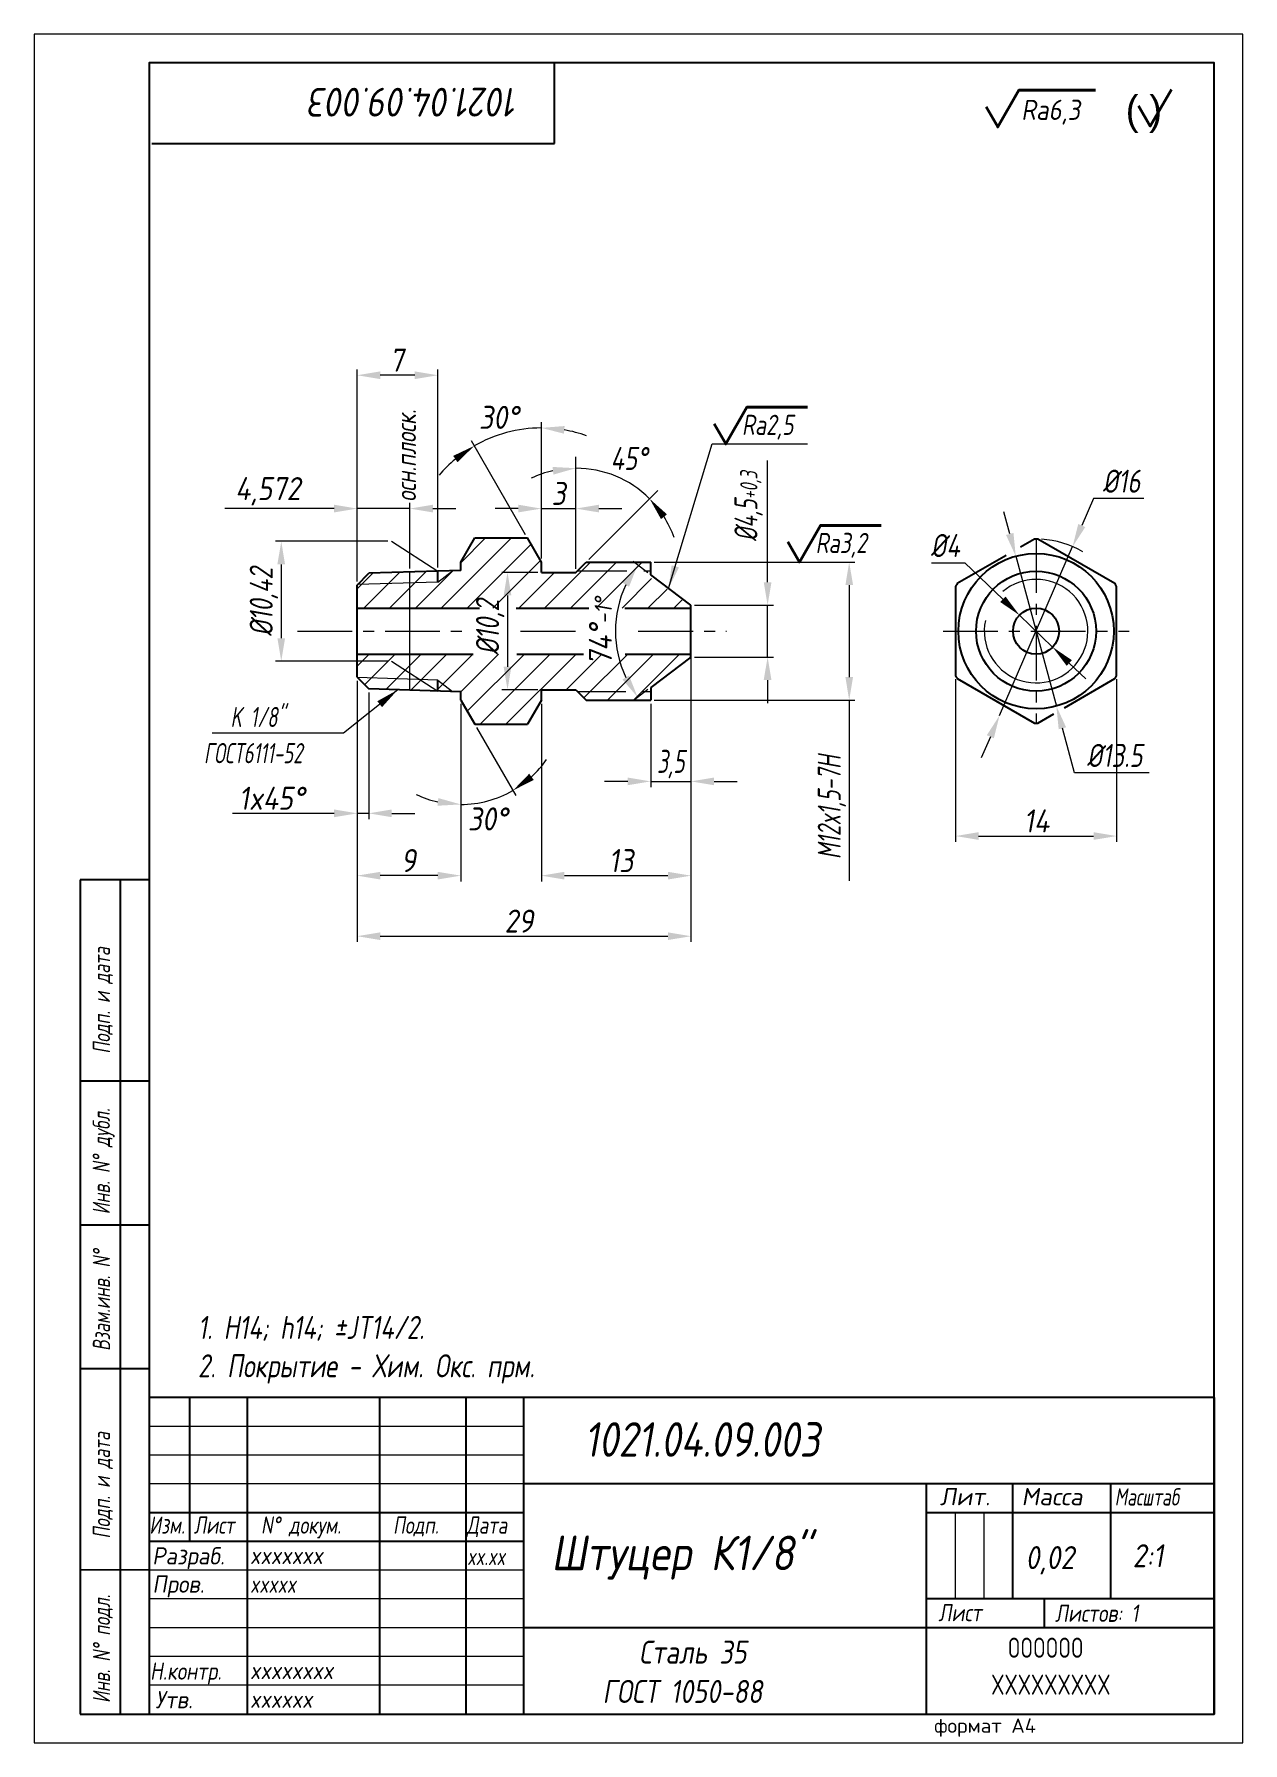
# Model space of a CAD drawing. Header units: millimetres. Extents: x 1943 to 2153, y -3584 to -3287.
import ezdxf

# ---------------------------------------------------------------- set-up
doc = ezdxf.new("R2010")
doc.units = ezdxf.units.MM
doc.linetypes.add('CENTER', pattern=[50.8, 31.75, -6.35, 6.35, -6.35])
for name, color, linetype, lineweight in [('Ax', 1, 'CENTER', 18), ('Dim', 3, 'Continuous', 40), ('Hatch', 5, 'Continuous', 18), ('Slim', 8, 'Continuous', 18), ('Text', 2, 'Continuous', 40), ('Wide', 31, 'Continuous', 60)]:
    doc.layers.add(name, color=color, linetype=linetype, lineweight=lineweight)
doc.styles.add('курсив', font='romans.shx', dxfattribs={"oblique": 10})
doc.styles.add('курсив 0_65', font='romans.shx', dxfattribs={"width": 0.65, "oblique": 10})
doc.styles.add('курсив 0_75', font='romans.shx', dxfattribs={"width": 0.75, "oblique": 10})
doc.styles.add('курсив 0_85', font='romans.shx', dxfattribs={"width": 0.85, "oblique": 10})
doc.dimstyles.new('L.Arrow', dxfattribs={"dimtxt": 4, "dimasz": 4, "dimexe": 2, "dimexo": 0.625, "dimgap": 1, "dimtad": 1, "dimlfac": 5, "dimtxsty": 'курсив 0_85', "dimcen": 0, "dimclrd": 256, "dimclre": 256, "dimclrt": 256, "dimadec": 1, "dimazin": 0, "dimtp": 0.0165, "dimtm": 0.0075, "dimtfac": 1, "dimtmove": 0, "dimatfit": 3, "dimfxl": 1, "dimlwd": 18, "dimlwe": 18, "dimarcsym": 0})
doc.dimstyles.new('к1_1', dxfattribs={"dimtxt": 4, "dimasz": 4, "dimexe": 1, "dimexo": 0.625, "dimtad": 1, "dimtxsty": 'курсив 0_85', "dimcen": 0, "dimadec": 0, "dimazin": 0, "dimtfac": 1, "dimtmove": 0, "dimatfit": 3, "dimldrblk": 'DOTSMALL', "dimfxl": 1, "dimlwd": 18, "dimlwe": 18, "dimarcsym": 0})
doc.dimstyles.new('к1_1св', dxfattribs={"dimtxt": 4, "dimasz": 4, "dimexe": 2, "dimexo": 0.625, "dimgap": 1, "dimtad": 1, "dimtoh": 1, "dimtxsty": 'курсив 0_75', "dimcen": 0, "dimadec": 0, "dimazin": 0, "dimtfac": 1, "dimtmove": 0, "dimatfit": 3, "dimldrblk": 'DOTSMALL', "dimfxl": 1, "dimlwd": 18, "dimlwe": 18, "dimarcsym": 0})

# ---------------------------------------------------------------- blocks, each defined once
blk = doc.blocks.new('*D712')
at = {"layer": 'Defpoints', "color": 0, "transparency": 16777216}
for p in [(2057.52, -3395.27), (2031.52, -3402.77), (2057.52, -3433.27)]:
    blk.add_point(p, dxfattribs=at)
at = {"layer": 'Dim', "color": 0, "lineweight": 18, "transparency": 16777216}
for p, q in [((2057.52, -3395.89), (2057.52, -3434.27)), ((2031.52, -3403.39), (2031.52, -3434.27)), ((2035.52, -3433.27), (2053.52, -3433.27))]:
    blk.add_line(p, q, dxfattribs=at)
at = {"layer": 'Dim', "color": 0, "transparency": 16777216}
for points in [[(2035.52, -3432.61), (2035.52, -3433.94), (2031.52, -3433.27)], [(2053.52, -3432.61), (2053.52, -3433.94), (2057.52, -3433.27)]]:
    blk.add_solid(points, dxfattribs=at)
at = {"layer": 'Dim', "color": 0, "transparency": 16777216, "insert": (2045.39, -3430.65), "char_height": 4, "attachment_point": 5, "style": 'курсив 0_85'}
blk.add_mtext('13', dxfattribs=at)
blk = doc.blocks.new('_DotSmall')
at = {"color": 0, "linetype": 'ByBlock', "const_width": 0.5}
blk.add_lwpolyline([(-122670.927, 17467.939, 1), (-122670.802, 17467.939, 1)], format="xyb", close=True, dxfattribs=at)
blk = doc.blocks.new('*D713')
at = {"layer": 'Defpoints', "color": 0, "transparency": 16777216}
for p in [(2057.52, -3395.27), (1999.52, -3398.85), (2057.52, -3443.8)]:
    blk.add_point(p, dxfattribs=at)
at = {"layer": 'Dim', "color": 0, "lineweight": 18, "transparency": 16777216}
for p, q in [((2057.52, -3395.89), (2057.52, -3444.8)), ((1999.52, -3399.48), (1999.52, -3444.8)), ((2003.52, -3443.8), (2053.52, -3443.8))]:
    blk.add_line(p, q, dxfattribs=at)
at = {"layer": 'Dim', "color": 0, "transparency": 16777216}
for points in [[(2003.52, -3443.13), (2003.52, -3444.46), (1999.52, -3443.8)], [(2053.52, -3443.13), (2053.52, -3444.46), (2057.52, -3443.8)]]:
    blk.add_solid(points, dxfattribs=at)
at = {"layer": 'Dim', "color": 0, "transparency": 16777216, "insert": (2027.63, -3441.17), "char_height": 4, "attachment_point": 5, "style": 'курсив 0_85'}
blk.add_mtext('29', dxfattribs=at)
blk = doc.blocks.new('*D714')
at = {"layer": 'Defpoints', "color": 0, "transparency": 16777216}
for p in [(1999.52, -3398.75), (2017.52, -3402.77), (1999.52, -3433.27)]:
    blk.add_point(p, dxfattribs=at)
at = {"layer": 'Dim', "color": 0, "lineweight": 18, "transparency": 16777216}
for p, q in [((1999.52, -3399.38), (1999.52, -3434.27)), ((2017.52, -3403.39), (2017.52, -3434.27)), ((2013.52, -3433.27), (2003.52, -3433.27))]:
    blk.add_line(p, q, dxfattribs=at)
at = {"layer": 'Dim', "color": 0, "transparency": 16777216}
for points in [[(2003.52, -3432.61), (2003.52, -3433.94), (1999.52, -3433.27)], [(2013.52, -3432.61), (2013.52, -3433.94), (2017.52, -3433.27)]]:
    blk.add_solid(points, dxfattribs=at)
at = {"layer": 'Dim', "color": 0, "transparency": 16777216, "insert": (2008.42, -3430.65), "char_height": 4, "attachment_point": 5, "style": 'курсив 0_85'}
blk.add_mtext('9', dxfattribs=at)
blk = doc.blocks.new('*D715')
at = {"layer": 'Defpoints', "color": 0, "transparency": 16777216}
for p in [(2037.52, -3369.47), (2031.52, -3378.77), (2037.52, -3380.57)]:
    blk.add_point(p, dxfattribs=at)
at = {"layer": 'Dim', "color": 0, "lineweight": 18, "transparency": 16777216}
for p, q in [((2027.52, -3369.47), (2023.52, -3369.47)), ((2031.52, -3378.14), (2031.52, -3368.47)), ((2031.52, -3369.47), (2037.52, -3369.47)), ((2037.52, -3379.94), (2037.52, -3368.47)), ((2041.52, -3369.47), (2045.52, -3369.47))]:
    blk.add_line(p, q, dxfattribs=at)
at = {"layer": 'Dim', "color": 0, "transparency": 16777216}
for points in [[(2027.52, -3368.8), (2027.52, -3370.13), (2031.52, -3369.47)], [(2041.52, -3368.8), (2041.52, -3370.13), (2037.52, -3369.47)]]:
    blk.add_solid(points, dxfattribs=at)
at = {"layer": 'Dim', "color": 0, "transparency": 16777216, "insert": (2034.52, -3366.84), "char_height": 4, "attachment_point": 5, "style": 'курсив 0_85'}
blk.add_mtext('3', dxfattribs=at)
blk = doc.blocks.new('*D125')
at = {"layer": 'Defpoints', "color": 0, "transparency": 16777216}
for p in [(2057.52, -3386.27), (2050.52, -3402.77), (2057.52, -3416.89)]:
    blk.add_point(p, dxfattribs=at)
at = {"layer": 'Dim', "color": 0, "lineweight": 18, "transparency": 16777216}
for p, q in [((2057.52, -3386.89), (2057.52, -3417.89)), ((2050.52, -3403.39), (2050.52, -3417.89)), ((2046.52, -3416.89), (2042.52, -3416.89)), ((2050.52, -3416.89), (2057.52, -3416.89)), ((2061.52, -3416.89), (2065.52, -3416.89))]:
    blk.add_line(p, q, dxfattribs=at)
at = {"layer": 'Dim', "color": 0, "transparency": 16777216}
for points in [[(2046.52, -3416.22), (2046.52, -3417.55), (2050.52, -3416.89)], [(2061.52, -3416.22), (2061.52, -3417.55), (2057.52, -3416.89)]]:
    blk.add_solid(points, dxfattribs=at)
at = {"layer": 'Dim', "color": 0, "transparency": 16777216, "insert": (2054.02, -3413.88), "char_height": 4, "attachment_point": 5, "style": 'курсив 0_65'}
blk.add_mtext('3,5', dxfattribs=at)
blk = doc.blocks.new('*D716')
at = {"layer": 'Defpoints', "color": 0, "transparency": 16777216}
for p in [(2008.67, -3369.47), (1999.52, -3382.68), (2008.67, -3380.5)]:
    blk.add_point(p, dxfattribs=at)
at = {"layer": 'Dim', "color": 0, "lineweight": 18, "transparency": 16777216}
for p, q in [((1995.52, -3369.47), (1976.5, -3369.47)), ((1999.52, -3382.06), (1999.52, -3368.47)), ((2008.67, -3369.47), (1999.52, -3369.47)), ((2008.67, -3379.87), (2008.67, -3368.47)), ((2012.67, -3369.47), (2016.67, -3369.47))]:
    blk.add_line(p, q, dxfattribs=at)
at = {"layer": 'Dim', "color": 0, "transparency": 16777216}
for points in [[(1995.52, -3368.8), (1995.52, -3370.13), (1999.52, -3369.47)], [(2012.67, -3368.8), (2012.67, -3370.13), (2008.67, -3369.47)]]:
    blk.add_solid(points, dxfattribs=at)
at = {"layer": 'Dim', "color": 0, "transparency": 16777216, "insert": (1984.01, -3366.46), "char_height": 4, "attachment_point": 5, "style": 'курсив 0_85'}
blk.add_mtext('4,572', dxfattribs=at)
blk = doc.blocks.new('*D717')
at = {"layer": 'Defpoints', "color": 0, "transparency": 16777216}
for p in [(1999.52, -3346.29), (1999.52, -3382.78), (2013.52, -3380.34)]:
    blk.add_point(p, dxfattribs=at)
at = {"layer": 'Dim', "color": 0, "lineweight": 18, "transparency": 16777216}
for p, q in [((1999.52, -3382.16), (1999.52, -3345.29)), ((2009.52, -3346.29), (2003.52, -3346.29)), ((2013.52, -3379.72), (2013.52, -3345.29))]:
    blk.add_line(p, q, dxfattribs=at)
at = {"layer": 'Dim', "color": 0, "transparency": 16777216}
for points in [[(2003.52, -3345.62), (2003.52, -3346.96), (1999.52, -3346.29)], [(2009.52, -3345.62), (2009.52, -3346.96), (2013.52, -3346.29)]]:
    blk.add_solid(points, dxfattribs=at)
at = {"layer": 'Dim', "color": 0, "transparency": 16777216, "insert": (2006.4, -3343.66), "char_height": 4, "attachment_point": 5, "style": 'курсив 0_85'}
blk.add_mtext('7', dxfattribs=at)
blk = doc.blocks.new('*D718')
at = {"layer": 'Defpoints', "color": 0, "transparency": 16777216}
for p in [(2031.52, -3380.57), (2025.64, -3400.97), (2031.52, -3400.97)]:
    blk.add_point(p, dxfattribs=at)
at = {"layer": 'Dim', "color": 0, "lineweight": 18, "transparency": 16777216}
for p, q in [((2030.9, -3380.57), (2024.64, -3380.57)), ((2025.64, -3384.57), (2025.64, -3396.97)), ((2030.9, -3400.97), (2024.64, -3400.97))]:
    blk.add_line(p, q, dxfattribs=at)
at = {"layer": 'Dim', "color": 0, "transparency": 16777216}
for points in [[(2024.97, -3384.57), (2026.31, -3384.57), (2025.64, -3380.57)], [(2024.97, -3396.97), (2026.31, -3396.97), (2025.64, -3400.97)]]:
    blk.add_solid(points, dxfattribs=at)
at = {"layer": 'Dim', "color": 0, "transparency": 16777216, "insert": (2022.64, -3390.06), "char_height": 4, "attachment_point": 5, "rotation": 90, "style": 'курсив 0_75'}
blk.add_mtext('%%c10,2', dxfattribs=at)
blk = doc.blocks.new('*D126')
at = {"layer": 'Defpoints', "color": 0, "transparency": 16777216}
for p in [(2005.46, -3375.16), (1986.33, -3396), (2005.46, -3396)]:
    blk.add_point(p, dxfattribs=at)
at = {"layer": 'Dim', "color": 0, "lineweight": 18, "transparency": 16777216}
for p, q in [((2004.83, -3375.16), (1985.33, -3375.16)), ((1986.33, -3379.16), (1986.33, -3392)), ((2004.83, -3396), (1985.33, -3396))]:
    blk.add_line(p, q, dxfattribs=at)
at = {"layer": 'Dim', "color": 0, "transparency": 16777216}
for points in [[(1985.66, -3379.16), (1986.99, -3379.16), (1986.33, -3375.16)], [(1985.66, -3392), (1986.99, -3392), (1986.33, -3396)]]:
    blk.add_solid(points, dxfattribs=at)
at = {"layer": 'Dim', "color": 0, "transparency": 16777216, "insert": (1983.32, -3385.67), "char_height": 4, "attachment_point": 5, "rotation": 90, "style": 'курсив 0_75'}
blk.add_mtext('%%c10,42', dxfattribs=at)
blk = doc.blocks.new('*D127')
at = {"layer": 'Defpoints', "color": 0, "transparency": 16777216}
for p in [(2057.52, -3386.27), (2057.52, -3395.27), (2070.83, -3395.27)]:
    blk.add_point(p, dxfattribs=at)
at = {"layer": 'Dim', "color": 0, "lineweight": 18, "transparency": 16777216}
for p, q in [((2070.83, -3382.27), (2070.83, -3361.12)), ((2058.15, -3386.27), (2071.83, -3386.27)), ((2070.83, -3395.27), (2070.83, -3386.27)), ((2058.15, -3395.27), (2071.83, -3395.27)), ((2070.83, -3399.27), (2070.83, -3403.27))]:
    blk.add_line(p, q, dxfattribs=at)
at = {"layer": 'Dim', "color": 0, "transparency": 16777216}
for points in [[(2070.16, -3382.27), (2071.5, -3382.27), (2070.83, -3386.27)], [(2070.16, -3399.27), (2071.5, -3399.27), (2070.83, -3395.27)]]:
    blk.add_solid(points, dxfattribs=at)
at = {"layer": 'Dim', "color": 0, "transparency": 16777216, "insert": (2067.54, -3369.06), "char_height": 4, "attachment_point": 5, "rotation": 90, "style": 'курсив 0_65'}
blk.add_mtext('%%c4,5{\\H0.75x\\S+0,3', dxfattribs=at)
blk = doc.blocks.new('*D719')
at = {"layer": 'Defpoints', "color": 0, "transparency": 16777216}
for p in [(2050.52, -3378.77), (2050.52, -3402.77), (2085.01, -3402.77)]:
    blk.add_point(p, dxfattribs=at)
at = {"layer": 'Dim', "color": 0, "lineweight": 18, "transparency": 16777216}
for p, q in [((2051.15, -3378.77), (2086.01, -3378.77)), ((2085.01, -3382.77), (2085.01, -3398.77)), ((2051.15, -3402.77), (2086.01, -3402.77)), ((2085.01, -3402.77), (2085.01, -3434.19))]:
    blk.add_line(p, q, dxfattribs=at)
at = {"layer": 'Dim', "color": 0, "transparency": 16777216}
for points in [[(2084.35, -3382.77), (2085.68, -3382.77), (2085.01, -3378.77)], [(2084.35, -3398.77), (2085.68, -3398.77), (2085.01, -3402.77)]]:
    blk.add_solid(points, dxfattribs=at)
at = {"layer": 'Dim', "color": 0, "transparency": 16777216, "insert": (2082.01, -3421.39), "char_height": 4, "attachment_point": 5, "rotation": 90, "style": 'курсив 0_65'}
blk.add_mtext('M12x1,5-7H', dxfattribs=at)
blk = doc.blocks.new('*D720')
at = {"layer": 'Defpoints', "color": 0, "transparency": 16777216}
for p in [(1999.52, -3398.75), (2001.52, -3400.82), (2001.52, -3422.44)]:
    blk.add_point(p, dxfattribs=at)
at = {"layer": 'Dim', "color": 0, "lineweight": 18, "transparency": 16777216}
for p, q in [((1999.52, -3399.38), (1999.52, -3423.44)), ((2001.52, -3401.44), (2001.52, -3423.44)), ((1995.52, -3422.44), (1977.83, -3422.44)), ((2001.52, -3422.44), (1999.52, -3422.44)), ((2005.52, -3422.44), (2009.52, -3422.44))]:
    blk.add_line(p, q, dxfattribs=at)
at = {"layer": 'Dim', "color": 0, "transparency": 16777216}
for points in [[(1995.52, -3421.77), (1995.52, -3423.11), (1999.52, -3422.44)], [(2005.52, -3421.77), (2005.52, -3423.11), (2001.52, -3422.44)]]:
    blk.add_solid(points, dxfattribs=at)
at = {"layer": 'Dim', "color": 0, "transparency": 16777216, "insert": (1984.68, -3419.82), "char_height": 4, "attachment_point": 5, "style": 'курсив 0_85'}
blk.add_mtext('1x45%%d', dxfattribs=at)
blk = doc.blocks.new('*D128')
at = {"layer": 'Defpoints', "color": 0, "transparency": 16777216}
for p in [(2050.52, -3380.99), (2044.84, -3386.69), (2057.52, -3386.27), (2057.52, -3395.27), (2050.52, -3400.54)]:
    blk.add_point(p, dxfattribs=at)
at = {"layer": 'Dim', "color": 0, "lineweight": 18, "transparency": 16777216}
for p, q in [((2050.02, -3380.62), (2047.45, -3378.68)), ((2050.02, -3400.92), (2047.45, -3402.86))]:
    blk.add_line(p, q, dxfattribs=at)
blk.add_arc((2063.49, -3390.77), 19.09, 155.0261, 204.9739, dxfattribs=at)
at = {"layer": 'Dim', "color": 0, "transparency": 16777216}
for points in [[(2045.62, -3382.36), (2046.76, -3383.05), (2048.25, -3379.28)], [(2046.76, -3398.49), (2045.62, -3399.17), (2048.25, -3402.26)]]:
    blk.add_solid(points, dxfattribs=at)
at = {"layer": 'Dim', "color": 0, "transparency": 16777216, "insert": (2041.78, -3390.77), "char_height": 4, "attachment_point": 5, "rotation": 90, "style": 'курсив 0_85'}
blk.add_mtext('74°{\\H0.75x\\S^ -1%%d', dxfattribs=at)
blk = doc.blocks.new('*D721')
at = {"layer": 'Defpoints', "color": 0, "transparency": 16777216}
for p in [(2017.52, -3401.32), (2017.52, -3402.77), (2017.52, -3402.77), (2019.95, -3406.97), (2023.72, -3419.8)]:
    blk.add_point(p, dxfattribs=at)
at = {"layer": 'Dim', "color": 0, "lineweight": 18, "transparency": 16777216}
for p, q in [((2017.52, -3403.39), (2017.52, -3421.89)), ((2020.26, -3407.51), (2027.09, -3419.33))]:
    blk.add_line(p, q, dxfattribs=at)
for start, end in [(312.6698, 325.3396), (270, 300), (244.6604, 257.3302)]:
    blk.add_arc((2017.52, -3402.77), 18.13, start, end, dxfattribs=at)
at = {"layer": 'Dim', "color": 0, "transparency": 16777216}
for points in [[(2030.2, -3416.63), (2029.41, -3415.56), (2026.59, -3418.47)], [(2013.62, -3419.79), (2013.47, -3421.12), (2017.52, -3420.89)]]:
    blk.add_solid(points, dxfattribs=at)
at = {"layer": 'Dim', "color": 0, "transparency": 16777216, "insert": (2022.21, -3423.41), "char_height": 4, "attachment_point": 5, "style": 'курсив 0_85'}
blk.add_mtext('30°', dxfattribs=at)
blk = doc.blocks.new('*D722')
at = {"layer": 'Defpoints', "color": 0, "transparency": 16777216}
for p in [(2027.47, -3355.8), (2029.1, -3374.57), (2031.52, -3378.77), (2031.52, -3378.77), (2031.52, -3380.57)]:
    blk.add_point(p, dxfattribs=at)
at = {"layer": 'Dim', "color": 0, "lineweight": 18, "transparency": 16777216}
for p, q in [((2031.52, -3378.14), (2031.52, -3354.44)), ((2028.78, -3374.03), (2019.36, -3357.7))]:
    blk.add_line(p, q, dxfattribs=at)
for start, end in [(90, 120), (70.3241, 80.1621), (129.8379, 139.6759)]:
    blk.add_arc((2031.52, -3378.77), 23.32, start, end, dxfattribs=at)
at = {"layer": 'Dim', "color": 0, "transparency": 16777216}
for points in [[(2035.45, -3356.45), (2035.56, -3355.12), (2031.52, -3355.44)], [(2016.2, -3360.31), (2016.96, -3361.41), (2019.86, -3358.57)]]:
    blk.add_solid(points, dxfattribs=at)
at = {"layer": 'Dim', "color": 0, "transparency": 16777216, "insert": (2024.16, -3353.61), "char_height": 4, "attachment_point": 5, "style": 'курсив 0_85'}
blk.add_mtext('30°', dxfattribs=at)
blk = doc.blocks.new('*D723')
at = {"layer": 'Defpoints', "color": 0, "transparency": 16777216}
for p in [(2123.83, -3376.08), (2111.12, -3405.45)]:
    blk.add_point(p, dxfattribs=at)
at = {"layer": 'Dim', "color": 0, "lineweight": 18, "transparency": 16777216}
for p, q in [((2127.46, -3367.71), (2125.42, -3372.41)), ((2136.2, -3367.71), (2127.46, -3367.71)), ((2111.12, -3405.45), (2123.83, -3376.08)), ((2109.54, -3409.12), (2107.95, -3412.79))]:
    blk.add_line(p, q, dxfattribs=at)
blk.add_arc((2117.48, -3390.77), 16, 59.4375, 86.7169, dxfattribs=at)
at = {"layer": 'Dim', "color": 0, "transparency": 16777216}
for points in [[(2124.81, -3372.15), (2126.03, -3372.68), (2123.83, -3376.08)], [(2108.92, -3408.86), (2110.15, -3409.39), (2111.12, -3405.45)]]:
    blk.add_solid(points, dxfattribs=at)
at = {"layer": 'Dim', "color": 0, "transparency": 16777216, "insert": (2132.33, -3364.71), "char_height": 4, "attachment_point": 5, "style": 'курсив 0_75'}
blk.add_mtext('%%c16', dxfattribs=at)
blk = doc.blocks.new('*D724')
at = {"layer": 'Defpoints', "color": 0, "transparency": 16777216}
for p in [(2113.95, -3377.74), (2121.01, -3403.8)]:
    blk.add_point(p, dxfattribs=at)
at = {"layer": 'Dim', "color": 0, "lineweight": 18, "transparency": 16777216}
for p, q in [((2112.91, -3373.88), (2111.86, -3370.02)), ((2113.95, -3377.74), (2121.01, -3403.8)), ((2124.14, -3415.38), (2122.05, -3407.66)), ((2137.13, -3415.38), (2124.14, -3415.38))]:
    blk.add_line(p, q, dxfattribs=at)
at = {"layer": 'Dim', "color": 0, "transparency": 16777216}
for points in [[(2113.55, -3373.7), (2112.26, -3374.05), (2113.95, -3377.74)], [(2122.7, -3407.49), (2121.41, -3407.83), (2121.01, -3403.8)]]:
    blk.add_solid(points, dxfattribs=at)
at = {"layer": 'Dim', "color": 0, "transparency": 16777216, "insert": (2131.14, -3412.38), "char_height": 4, "attachment_point": 5, "style": 'курсив 0_75'}
blk.add_mtext('%%c13.5', dxfattribs=at)
blk = doc.blocks.new('*D725')
at = {"layer": 'Defpoints', "color": 0, "transparency": 16777216}
for p in [(2114.59, -3388), (2120.36, -3393.54)]:
    blk.add_point(p, dxfattribs=at)
at = {"layer": 'Dim', "color": 0, "lineweight": 18, "transparency": 16777216}
for p, q in [((2099.3, -3378.89), (2105.11, -3378.89)), ((2105.11, -3378.89), (2111.71, -3385.23)), ((2120.36, -3393.54), (2114.59, -3388)), ((2123.25, -3396.31), (2126.13, -3399.08))]:
    blk.add_line(p, q, dxfattribs=at)
at = {"layer": 'Dim', "color": 0, "transparency": 16777216}
for points in [[(2112.17, -3384.75), (2111.25, -3385.71), (2114.59, -3388)], [(2123.71, -3395.83), (2122.79, -3396.79), (2120.36, -3393.54)]]:
    blk.add_solid(points, dxfattribs=at)
at = {"layer": 'Dim', "color": 0, "transparency": 16777216, "insert": (2101.71, -3375.89), "char_height": 4, "attachment_point": 5, "style": 'курсив 0_75'}
blk.add_mtext('%%c4', dxfattribs=at)
blk = doc.blocks.new('*D726')
at = {"layer": 'Defpoints', "color": 0, "transparency": 16777216}
for p in [(2042.21, -3363.07), (2037.52, -3377.13), (2039.32, -3378.77), (2037.52, -3379.94), (2037.52, -3380.57)]:
    blk.add_point(p, dxfattribs=at)
at = {"layer": 'Dim', "color": 0, "lineweight": 18, "transparency": 16777216}
for p, q in [((2037.52, -3376.5), (2037.52, -3360.45)), ((2039.76, -3378.33), (2051.75, -3366.34))]:
    blk.add_line(p, q, dxfattribs=at)
for start, end in [(102.6767, 115.3533), (45, 90), (19.6467, 32.3233)]:
    blk.add_arc((2037.52, -3380.57), 18.12, start, end, dxfattribs=at)
at = {"layer": 'Dim', "color": 0, "transparency": 16777216}
for points in [[(2033.47, -3362.23), (2033.62, -3363.56), (2037.52, -3362.45)], [(2052.31, -3371.3), (2053.35, -3370.47), (2050.33, -3367.76)]]:
    blk.add_solid(points, dxfattribs=at)
at = {"layer": 'Dim', "color": 0, "transparency": 16777216, "insert": (2046.75, -3360.75), "char_height": 4, "attachment_point": 5, "style": 'курсив 0_75'}
blk.add_mtext('45°', dxfattribs=at)
blk = doc.blocks.new('*D727')
at = {"layer": 'Defpoints', "color": 0, "transparency": 16777216}
for p in [(2103.48, -3398.51), (2131.48, -3398.51), (2131.48, -3426.39)]:
    blk.add_point(p, dxfattribs=at)
at = {"layer": 'Dim', "color": 0, "lineweight": 18, "transparency": 16777216}
for p, q in [((2103.48, -3399.14), (2103.48, -3427.39)), ((2131.48, -3399.14), (2131.48, -3427.39)), ((2107.48, -3426.39), (2127.48, -3426.39))]:
    blk.add_line(p, q, dxfattribs=at)
at = {"layer": 'Dim', "color": 0, "transparency": 16777216}
for points in [[(2107.48, -3425.72), (2107.48, -3427.05), (2103.48, -3426.39)], [(2127.48, -3425.72), (2127.48, -3427.05), (2131.48, -3426.39)]]:
    blk.add_solid(points, dxfattribs=at)
at = {"layer": 'Dim', "color": 0, "transparency": 16777216, "insert": (2117.56, -3423.76), "char_height": 4, "attachment_point": 5, "style": 'курсив 0_85'}
blk.add_mtext('14', dxfattribs=at)

msp = doc.modelspace()

# ---------------------------------------------------------------- hatches: boundary and pattern name
at = {"layer": 'Hatch'}
h = msp.add_hatch(dxfattribs=at)
h.set_pattern_fill('ANSI31', color=256, style=0)
h.set_pattern_definition([(45, (-7477.674, -921.3544), (-2.245064, 2.245064), [])])
h.paths.add_polyline_path([(2050.522, -3381.547), (2050.522, -3378.769), (2039.322, -3378.769), (2037.522, -3380.569), (2031.522, -3380.569), (2031.522, -3378.769), (2029.097, -3374.569), (2019.947, -3374.569), (2017.522, -3378.769), (2017.522, -3380.22), (2016.074, -3380.265), (2013.522, -3382.246), (2008.666, -3382.398), (2008.666, -3386.769), (2057.522, -3386.769), (2057.522, -3386.269)])
h.paths.add_polyline_path([(2008.666, -3382.398), (1999.621, -3382.681), (1999.522, -3382.782), (1999.522, -3386.769), (2008.666, -3386.769)])
h.paths.add_polyline_path([(2008.666, -3380.497), (2001.521, -3380.72), (1999.621, -3382.681), (2008.666, -3382.398)])
h.paths.add_polyline_path([(2013.522, -3380.345), (2008.666, -3380.497), (2008.666, -3382.398), (2013.522, -3382.246)], flags=17)
h.paths.add_polyline_path([(2016.074, -3380.265), (2013.522, -3380.345), (2013.522, -3382.246)], flags=17)
h.paths.add_polyline_path([(2008.666, -3399.139), (1999.621, -3398.857), (2001.521, -3400.817), (2008.666, -3401.041)])
h.paths.add_polyline_path([(2013.522, -3399.291), (2008.666, -3399.139), (2008.666, -3401.041), (2013.522, -3401.192)], flags=17)
h.paths.add_polyline_path([(2013.522, -3399.291), (2013.522, -3401.192), (2016.074, -3401.272)], flags=17)
h.paths.add_polyline_path([(2057.522, -3395.269), (2057.522, -3394.769), (2008.666, -3394.769), (2008.666, -3399.139), (2013.522, -3399.291), (2016.074, -3401.272), (2017.522, -3401.317), (2017.522, -3402.769), (2019.947, -3406.969), (2029.097, -3406.969), (2031.522, -3402.769), (2031.522, -3400.969), (2037.522, -3400.969), (2039.322, -3402.769), (2050.522, -3402.769), (2050.522, -3399.99)])
h.paths.add_polyline_path([(2008.666, -3394.769), (1999.522, -3394.769), (1999.522, -3398.755), (1999.621, -3398.857), (2008.666, -3399.139)])
h.paths.add_polyline_path([(2019.254, -3397.058), (2019.254, -3383.058), (2026.016, -3383.058), (2026.016, -3397.058)], flags=9)
h.paths.add_polyline_path([(2038.788, -3398.327), (2038.788, -3383.21), (2044.788, -3383.21), (2044.788, -3398.327)], flags=9)

# ---------------------------------------------------------------- linework, layer by layer
for p, q in [((2033.813, -3305.999), (2033.813, -3291.999)), ((1963.813, -3305.999), (2033.813, -3305.999)), ((2017.522, -3378.769), (2019.947, -3374.569)), ((2019.947, -3374.569), (2029.097, -3374.569)), ((2031.522, -3378.769), (2029.097, -3374.569)), ((2017.522, -3380.22), (2017.522, -3378.769)), ((2031.522, -3380.569), (2031.522, -3378.769)), ((2037.522, -3380.569), (2039.322, -3378.769)), ((2039.322, -3378.769), (2050.522, -3378.769)), ((2050.522, -3380.994), (2050.522, -3378.769)), ((1999.522, -3382.782), (2001.521, -3380.72)), ((1999.522, -3398.755), (1999.522, -3382.782)), ((2017.522, -3380.22), (2001.521, -3380.72)), ((2013.522, -3382.246), (2013.522, -3380.345)), ((2057.522, -3386.269), (2050.522, -3380.994)), ((2057.522, -3395.269), (2057.522, -3386.269)), ((2057.522, -3395.269), (2050.522, -3400.544)), ((1999.522, -3398.755), (2001.521, -3400.817)), ((2013.522, -3401.192), (2013.522, -3399.291)), ((2050.522, -3400.544), (2050.522, -3402.769)), ((2017.522, -3401.317), (2001.521, -3400.817)), ((2017.522, -3402.769), (2017.522, -3401.317)), ((2017.522, -3402.769), (2019.947, -3406.969)), ((2031.522, -3402.769), (2029.097, -3406.969)), ((2031.522, -3402.769), (2031.522, -3400.969)), ((2037.522, -3400.969), (2039.322, -3402.769)), ((2039.322, -3402.769), (2050.522, -3402.769)), ((2019.947, -3406.969), (2029.097, -3406.969)), ((1951.4, -3434.005), (1951.4, -3579.005)), ((1963.4, -3434.005), (1951.4, -3434.005)), ((1958.401, -3578.935), (1958.401, -3434.005)), ((1963.331, -3469.005), (1951.4, -3469.006)), ((1963.314, -3494.005), (1951.4, -3494.005)), ((1951.4, -3519.003), (1951.4, -3519.003)), ((1963.4, -3519.005), (1951.4, -3519.003)), ((2148.4, -3524.005), (1963.4, -3524.005)), ((1970.4, -3524.005), (1970.4, -3549.005)), ((1980.4, -3524.005), (1980.4, -3579.005)), ((2003.4, -3524.005), (2003.4, -3579.005)), ((2018.4, -3524.005), (2018.4, -3579.005)), ((2028.4, -3524.005), (2028.4, -3579.005)), ((2148.4, -3579.005), (2148.4, -3524.005)), ((2148.4, -3524.005), (2148.4, -3579.005)), ((2098.4, -3539.005), (2028.4, -3539.005)), ((2098.4, -3539.005), (2098.4, -3579.005)), ((2148.4, -3539.005), (2098.4, -3539.005)), ((2113.4, -3539.005), (2113.4, -3559.005)), ((2130.4, -3539.005), (2130.4, -3559.005)), ((2028.4, -3544.005), (1963.4, -3544.005)), ((2148.4, -3544.005), (2098.4, -3544.005)), ((2028.4, -3549.005), (1963.4, -3549.005)), ((1963.4, -3554.006), (1951.4, -3553.936)), ((2148.4, -3559.005), (2098.4, -3559.005)), ((2118.905, -3559.005), (2118.905, -3564.005)), ((2098.4, -3564.005), (2028.4, -3564.005)), ((2148.4, -3564.005), (2098.4, -3564.005)), ((1951.4, -3579.005), (1963.4, -3579.005)), ((1963.4, -3579.005), (2148.4, -3579.005))]:
    msp.add_line(p, q)
at = {"ltscale": 2}
for p, q in [((2031.522, -3380.569), (2037.522, -3380.569)), ((1999.522, -3386.769), (2020.751, -3386.769)), ((2027.167, -3386.769), (2039.795, -3386.769)), ((2046.026, -3386.769), (2057.522, -3386.769)), ((1999.522, -3394.769), (2019.669, -3394.769)), ((2027.24, -3394.769), (2038.831, -3394.769)), ((2046.09, -3394.769), (2057.522, -3394.769)), ((2031.522, -3400.969), (2037.522, -3400.969))]:
    msp.add_line(p, q, dxfattribs=at)
msp.add_lwpolyline([(1963.4, -3579.005), (2148.4, -3579.005), (2148.4, -3292.005), (1963.4, -3292.005)], close=True)
for points in [[(2117.187, -3374.771), (2114.772, -3376.166)], [(2131.187, -3382.517), (2117.771, -3374.771)], [(2112.296, -3377.595), (2103.771, -3382.517)], [(2103.479, -3383.023), (2103.479, -3398.515)], [(2131.479, -3398.515), (2131.479, -3383.023)], [(2103.771, -3399.02), (2117.187, -3406.766)], [(2122.408, -3404.089), (2131.187, -3399.02)], [(2117.771, -3406.766), (2120.572, -3405.149)]]:
    msp.add_lwpolyline(points)
for radius in [13.5, 10.42, 4]:
    msp.add_circle((2117.479, -3390.769), radius)
for start, end in [(88.95502, 91.04498), (148.95502, 151.04498), (28.95502, 31.04498), (208.95502, 211.04498), (328.95502, 331.04498), (268.95502, 271.04498)]:
    msp.add_arc((2117.479, -3390.769), 16, start, end)
at = {"layer": 'Ax', "ltscale": 0.3}
for p, q in [((2117.479, -3374.603), (2117.479, -3406.934)), ((1989.129, -3390.769), (2018.585, -3390.769)), ((2027.906, -3390.769), (2037.615, -3390.769)), ((2048.36, -3390.769), (2063.671, -3390.769)), ((2101.313, -3390.769), (2133.645, -3390.769))]:
    msp.add_line(p, q, dxfattribs=at)
at = {"layer": 'Slim'}
for p, q in [((2005.46, -3375.156), (2013.522, -3380.345)), ((2037.522, -3379.944), (2037.522, -3377.127)), ((2013.522, -3382.246), (1999.522, -3382.684)), ((2008.666, -3401.041), (2008.666, -3380.497)), ((2013.522, -3382.246), (2016.074, -3380.265)), ((2037.822, -3380.269), (2046.38, -3380.269)), ((2049.337, -3380.269), (2050.522, -3380.269)), ((2005.46, -3396.003), (2013.522, -3401.192)), ((2013.522, -3399.291), (1999.522, -3398.854)), ((2013.522, -3399.291), (2016.074, -3401.272)), ((2037.822, -3401.269), (2046.183, -3401.269)), ((2049.045, -3401.269), (2050.522, -3401.269)), ((2028.4, -3529.005), (1963.4, -3529.005)), ((2028.4, -3534.005), (1963.4, -3534.005)), ((2028.4, -3539.005), (1963.4, -3539.005)), ((2103.4, -3544.005), (2103.4, -3559.005)), ((2108.4, -3544.005), (2108.4, -3559.005)), ((2028.4, -3554.005), (1963.4, -3554.005)), ((2028.4, -3559.005), (1963.4, -3559.005)), ((2028.4, -3564.005), (1963.4, -3564.005)), ((2028.4, -3569.005), (1963.4, -3569.005)), ((2028.4, -3574.005), (1963.4, -3574.005))]:
    msp.add_line(p, q, dxfattribs=at)
msp.add_lwpolyline([(1943.4, -3584.005), (2153.4, -3584.005), (2153.4, -3287.005), (1943.4, -3287.005)], close=True, dxfattribs=at)
msp.add_arc((2117.479, -3390.769), 9, 168.21911, 130.13726, dxfattribs=at)
at = {"layer": 'Text'}
for points in [[(2135.299, -3299.47), (2137.326, -3302.98), (2141.006, -3296.607)], [(2108.796, -3299.618), (2110.823, -3303.129), (2114.502, -3296.756), (2127.798, -3296.756)], [(2061.525, -3354.723), (2063.552, -3358.233), (2067.231, -3351.861), (2077.744, -3351.861)], [(2074.327, -3375.258), (2076.354, -3378.769), (2080.033, -3372.396), (2090.545, -3372.396)]]:
    msp.add_lwpolyline(points, dxfattribs=at)

# ---------------------------------------------------------------- texts
at = {"layer": 'Text', "oblique": 10}
for s, height, rotation, style, width, p in [('1021.04.09.003', 5, 180, 'курсив', 0.85, (2027.565, -3296.322)), ('осн.плоск.', 3.5, 90, 'курсив 0_75', 0.75, (2009.741, -3368.27)), ('Подп. и дата', 3, 90, 'курсив 0_75', 0.7, (1956.59, -3464.222)), ('Инв. N%%D дубл.', 3, 90, 'курсив 0_75', 0.7, (1956.557, -3492.156)), ('Взам.инв. N%%D', 3, 90, 'курсив 0_75', 0.7, (1956.59, -3515.884)), ('Подп. и дата', 3, 90, 'курсив 0_75', 0.7, (1956.59, -3548.51)), ('Инв. N%%D подл.', 3, 90, 'курсив 0_75', 0.7, (1956.59, -3577.082))]:
    msp.add_text(s, height=height, rotation=rotation, dxfattribs=dict(at, style=style, width=width)).set_placement(p)
for s, height, style, width, p in [('Ra6,3', 3.5, 'курсив 0_85', 0.85, (2114.906, -3301.908)), ('Ra2,5', 3.5, 'курсив 0_75', 0.75, (2066.366, -3356.658)), ('Ra3,2', 3.5, 'курсив 0_75', 0.75, (2079.167, -3377.194)), ('K 1/8"', 3.5, 'курсив 0_65', 0.65, (1977.525, -3407.441)), ('ГОСТ6111-52', 3.5, 'курсив 0_65', 0.65, (1972.889, -3413.731)), ('1021.04.09.003', 6, 'курсив', 0.8, (2038.981, -3534.274)), ('Масштаб', 3, 'курсив', 0.7, (2131.134, -3542.759)), ('Изм.', 3, 'курсив 0_75', 0.75, (1963.4, -3547.651)), ('Лист', 3, 'курсив 0_75', 0.75, (1971.136, -3547.651)), ('N%%D докум.', 3, 'курсив 0_75', 0.75, (1982.808, -3547.651)), ('Подп.', 3, 'курсив 0_75', 0.75, (2005.749, -3547.651)), ('Дата', 3, 'курсив 0_75', 0.75, (2018.522, -3547.651)), ('Штуцер К1/8"', 6, 'курсив 0_85', 0.85, (2033.241, -3554.002)), ('Разраб.', 3, 'курсив', 0.9, (1963.914, -3553.006)), ('xxxxxxx', 3, 'курсив 0_85', 0.85, (1980.906, -3552.926)), ('0,02', 4, 'курсив 0_85', 0.85, (2115.655, -3553.808)), ('2:1', 4, 'курсив 0_85', 0.85, (2134.256, -3553.488)), ('Пров.', 3, 'курсив', 0.9, (1963.94, -3557.911)), ('xxxxx', 3, 'курсив 0_85', 0.75, (1980.906, -3557.926)), ('Лист', 3, 'курсив', 0.8, (2100.502, -3562.874)), ('Листов: 1', 3, 'курсив', 0.8, (2120.746, -3562.98)), ('Сталь 35', 4, 'курсив', 0.8, (2048.495, -3570.24)), ('Н.контр.', 3, 'курсив', 0.8, (1963.531, -3573.03)), ('xxxxxxxx', 3, 'курсив 0_85', 0.85, (1980.906, -3572.926)), ('Утв.', 3, 'курсив', 0.9, (1964.462, -3578.008)), ('xxxxxx', 3, 'курсив 0_85', 0.85, (1980.906, -3577.926)), (' ГОСТ 1050-88', 4, 'курсив', 0.8, (2040.023, -3577.074))]:
    msp.add_text(s, height=height, dxfattribs=dict(at, style=style, width=width)).set_placement(p)
at = {"layer": 'Text'}
msp.add_text('( )', height=5, dxfattribs=at).set_placement((2133.056, -3302.651))
at = {"layer": 'Text', "style": 'курсив', "oblique": 10}
for s, p in [('Лит.', (2100.755, -3542.711)), ('Масса', (2114.954, -3542.711))]:
    msp.add_text(s, height=3, dxfattribs=at).set_placement(p)
at = {"layer": 'Text', "ltscale": 0.8, "style": 'курсив', "oblique": 10, "width": 0.7}
msp.add_text('xx.xx', height=3, dxfattribs=at).set_placement((2018.627, -3553.112))
at = {"layer": 'Text', "style": 'курсив'}
msp.add_text('формат А4', height=2.5, dxfattribs=at).set_placement((2099.782, -3582.268))
at = {"layer": 'Text', "ltscale": 6, "insert": (1971.858, -3509.806), "char_height": 4, "width": 177.75258, "attachment_point": 1, "style": 'курсив 0_75'}
msp.add_mtext('1. H14; h14; %%PJT14/2.\\P2. Покрытие - Хим. Окс. прм.', dxfattribs=at)
at = {"layer": 'Wide', "lineweight": 50, "style": 'курсив', "width": 0.7}
for s, p in [('OOOOOO', (2112.552, -3569.225)), ('XXXXXXXXX', (2109.679, -3575.635))]:
    msp.add_text(s, height=3.5, dxfattribs=at).set_placement(p)

# ---------------------------------------------------------------- dimensions: what is measured, and where the dimension line sits
at = {"layer": 'Dim'}
for base, p1, p2, override, picture, middle in [((1999.522, -3346.288), (2013.522, -3380.345), (1999.522, -3382.782), {"dimlfac": 0.5}, '*D717', (2006.4, -3346.288)), ((2037.522, -3369.465), (2031.522, -3378.769), (2037.522, -3380.569), {"dimlfac": 0.5}, '*D715', (2034.522, -3369.465)), ((2057.522, -3416.886), (2050.522, -3402.769), (2057.522, -3386.269), {"dimlfac": 0.5, "dimtxsty": 'курсив 0_65'}, '*D125', (2054.022, -3416.886)), ((2057.522, -3443.795), (1999.522, -3398.854), (2057.522, -3395.269), {"dimlfac": 0.5}, '*D713', (2027.634, -3443.795)), ((2057.522, -3433.273), (2031.522, -3402.769), (2057.522, -3395.269), {"dimlfac": 0.5}, '*D712', (2045.388, -3433.273)), ((1999.522, -3433.273), (2017.522, -3402.769), (1999.522, -3398.755), {"dimlfac": 0.5}, '*D714', (2008.421, -3433.273))]:
    dim = msp.add_linear_dim(base=base, p1=p1, p2=p2, dimstyle='к1_1', override=override, dxfattribs=at)
    dim.commit()
    dim.dimension.update_dxf_attribs({"geometry": picture, "text_midpoint": middle, "dimtype": 160})
for base, p1, p2, text, override, picture, middle in [((2070.828, -3395.269), (2057.522, -3386.269), (2057.522, -3395.269), '%%c<>{\\H0.75x\\S+0,3', {"dimlfac": 0.5, "dimtxsty": 'курсив 0_65'}, '*D127', (2070.828, -3369.056)), ((1986.327, -3396.003), (2005.46, -3375.156), (2005.46, -3396.003), '%%c<>', {"dimlfac": 0.5, "dimtxsty": 'курсив 0_75'}, '*D126', (1986.327, -3385.667)), ((2085.012, -3402.769), (2050.522, -3378.769), (2050.522, -3402.769), 'M12x1,5-7H', {"dimlfac": 0.5, "dimtxsty": 'курсив 0_65'}, '*D719', (2085.012, -3421.389)), ((2025.641, -3400.969), (2031.522, -3380.569), (2031.522, -3400.969), '%%c<>', {"dimlfac": 0.5, "dimtxsty": 'курсив 0_75'}, '*D718', (2025.641, -3390.058))]:
    dim = msp.add_linear_dim(base=base, p1=p1, p2=p2, angle=90, text=text, dimstyle='к1_1', override=override, dxfattribs=at)
    dim.commit()
    dim.dimension.update_dxf_attribs({"geometry": picture, "text_midpoint": middle, "dimtype": 160})
for base, line1, line2, dimstyle, picture, middle in [((2027.472, -3355.799), ((2031.522, -3378.769), (2029.097, -3374.569)), ((2031.522, -3380.569), (2031.522, -3378.769)), 'к1_1', '*D722', (2024.159, -3353.611)), ((2042.211, -3363.07), ((2037.522, -3380.569), (2039.322, -3378.769)), ((2037.522, -3379.944), (2037.522, -3377.127)), 'к1_1св', '*D726', (2046.75, -3360.75)), ((2023.722, -3419.801), ((2017.522, -3402.769), (2019.947, -3406.969)), ((2017.522, -3402.769), (2017.522, -3401.317)), 'к1_1', '*D721', (2022.211, -3423.41))]:
    dim = msp.add_angular_dim_2l(base=base, line1=line1, line2=line2, dimstyle=dimstyle, override={"dimtmove": 1}, dxfattribs=at)
    dim.commit()
    dim.dimension.update_dxf_attribs({"geometry": picture, "text_midpoint": middle, "dimtype": 162})
dim = msp.add_angular_dim_2l(base=(2044.842, -3386.691), line1=((2057.522, -3395.269), (2050.522, -3400.544)), line2=((2057.522, -3386.269), (2050.522, -3380.994)), text='<>{\\H0.75x\\S^ -1%%d', dimstyle='к1_1', dxfattribs=at)
dim.commit()
dim.dimension.update_dxf_attribs({"geometry": '*D128', "text_midpoint": (2041.777, -3390.769)})
for base, p1, p2, text, picture, middle in [((2008.666, -3369.465), (1999.522, -3382.684), (2008.666, -3380.497), '4,572', '*D716', (1984.01, -3369.465)), ((2001.521, -3422.44), (1999.522, -3398.755), (2001.521, -3400.817), '1x45%%d', '*D720', (1984.678, -3422.44))]:
    dim = msp.add_linear_dim(base=base, p1=p1, p2=p2, text=text, dimstyle='к1_1', override={"dimlfac": 0.5}, dxfattribs=at)
    dim.commit()
    dim.dimension.update_dxf_attribs({"geometry": picture, "text_midpoint": middle, "dimtype": 160})
for p1, p2, text, picture, middle in [((2111.125, -3405.453), (2123.834, -3376.085), '%%c16', '*D723', (2132.33, -3367.714)), ((2120.364, -3393.54), (2114.594, -3387.998), '%%c4', '*D725', (2101.707, -3378.887))]:
    dim = msp.add_diameter_dim_2p(p1=p1, p2=p2, text=text, dimstyle='к1_1св', dxfattribs=at)
    dim.commit()
    dim.dimension.update_dxf_attribs({"geometry": picture, "text_midpoint": middle, "dimtype": 163})
dim = msp.add_diameter_dim_2p(p1=(2113.951, -3377.738), p2=(2121.007, -3403.8), text='%%c13.5', dimstyle='к1_1св', dxfattribs=at)
dim.commit()
dim.dimension.update_dxf_attribs({"geometry": '*D724', "text_midpoint": (2131.138, -3412.383)})
dim = msp.add_linear_dim(base=(2131.479, -3426.385), p1=(2103.479, -3398.515), p2=(2131.479, -3398.515), text='14', dimstyle='к1_1', dxfattribs=at)
dim.commit()
dim.dimension.update_dxf_attribs({"geometry": '*D727', "text_midpoint": (2117.557, -3426.385), "dimtype": 160})

# ---------------------------------------------------------------- leaders
for points in [[(2053.631, -3383.337), (2061.193, -3358.233), (2077.771, -3358.233)], [(2006.557, -3400.975), (1997.127, -3408.485), (1974.322, -3408.485)]]:
    msp.add_leader(points, dimstyle='L.Arrow', override={"dimgap": 1, "dimtad": 0}, dxfattribs=at)

doc.saveas('drawing.dxf')
